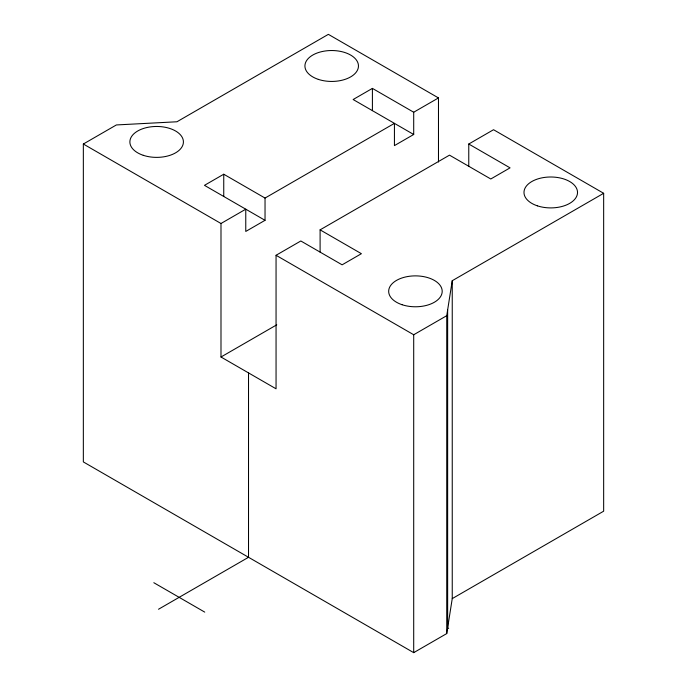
<?xml version="1.0" encoding="UTF-8"?>
<svg xmlns="http://www.w3.org/2000/svg" width="687" height="687" viewBox="0 0 687 687"><rect width="100%" height="100%" fill="white"/><g stroke="black" fill="none" stroke-linecap="round" stroke-linejoin="round"><path stroke-width="1.03" d="M446.739 633.577L446.739 315.685L452.244 280.717L603.658 193.296L603.658 511.188L452.244 598.609L446.739 633.577L413.703 652.65L83.342 461.913L83.342 144.021L116.378 124.948L176.945 121.771L328.36 34.35L438.478 97.932L438.478 162.012M265.036 198.062L223.747 174.223L204.468 185.344L265.036 220.312L265.036 198.062L394.432 123.359L394.432 145.61L413.703 134.489L413.703 112.23L372.406 88.391L353.135 99.521L413.703 134.489M83.342 144.021L220.991 223.498L245.766 209.191L245.766 231.442L265.036 220.312M413.703 112.23L438.478 97.932M220.991 223.498L220.991 357.008L276.054 388.799L276.054 255.281L300.829 240.982L342.126 264.821L361.396 253.692L320.099 229.853L320.099 252.103M320.099 229.853L449.496 155.15L490.784 178.989L510.055 167.86L468.766 144.021L468.766 166.271M468.766 144.021L493.541 129.714L603.658 193.296M220.991 357.008L276.758 324.814M276.054 255.281L413.703 334.758L446.739 315.685M158.499 609.257L248.522 557.286L248.522 372.904M448.671 628.416L447.641 627.824L447.641 309.931M153.819 582.713L204.743 612.117M452.244 280.717L452.244 598.609M413.703 334.758L413.703 652.65M372.406 88.391L372.406 110.641M223.747 174.223L223.747 196.473M143.257 155.305A26.767 15.457 0 0 0 183.412 141.917A26.767 15.457 0 0 0 143.257 128.538A26.767 15.457 0 0 0 143.257 155.305M402.05 304.71A26.767 15.457 0 0 0 442.196 291.331A26.767 15.457 0 0 0 402.05 277.943A26.767 15.457 0 0 0 402.05 304.71M318.304 79.366A26.767 15.457 0 0 0 358.459 65.978A26.767 15.457 0 0 0 318.304 52.598A26.767 15.457 0 0 0 318.304 79.366M537.363 205.834A26.767 15.457 0 0 0 577.518 192.454A26.767 15.457 0 0 0 537.363 179.067A26.767 15.457 0 0 0 537.363 205.834"/></g></svg>
